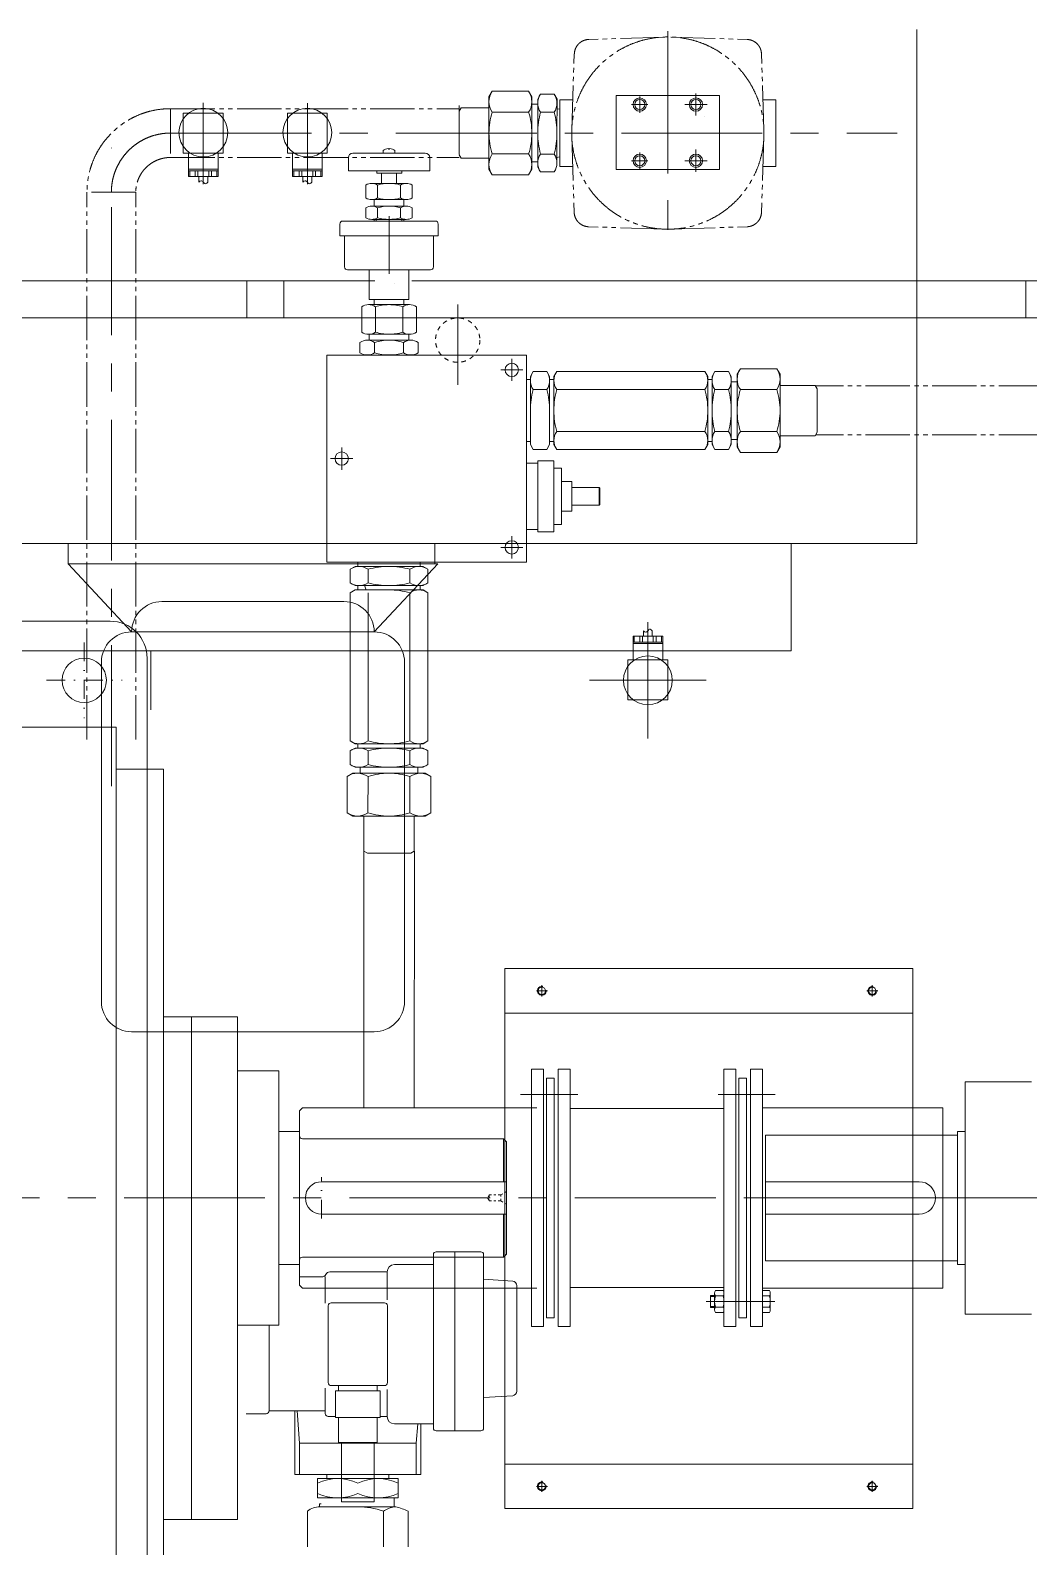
# Model space of a CAD drawing. Header units: millimetres. Extents: x 3 to 671030, y 2 to 511260.
# Drawn here: x 544103 to 561248, y 200018 to 226060 of the extents above; entities that cross this region are included whole.
import ezdxf

# ---------------------------------------------------------------- set-up
doc = ezdxf.new("R2010")
doc.units = ezdxf.units.MM
doc.header["$LTSCALE"] = 25.4
for name, pattern in [('CENTER', [50.8, 31.75, -6.35, 6.35, -6.35]), ('DASHDOT', [25.4, 12.7, -6.35, 0, -6.35]), ('EB_DASH', [6, 3, -3]), ('EB_DASHDOTDOT', [45, 30, -3, 3, -3, 3, -3]), ('虚线', [2, 1, -1])]:
    doc.linetypes.add(name, pattern=pattern)
for name, color, linetype, lineweight in [('CAXA1', 5, 'CENTER', 5), ('CAXA尺寸线层', 3, 'Continuous', 5), ('CAXA细实线层', 7, 'Continuous', 5), ('CAXA虚线层', 96, 'EB_DASH', 5)]:
    doc.layers.add(name, color=color, linetype=linetype, lineweight=lineweight)

msp = doc.modelspace()

# ---------------------------------------------------------------- linework, layer by layer
at = {"color": 7, "lineweight": 5}
for p, q in [((559330.23, 226073.37), (559330.23, 217244.33)), ((535708.23, 217244.33), (559330.23, 217244.33)), ((544751.37, 217254.4), (544751.37, 216898.8)), ((551049.3, 217254.4), (551049.3, 216898.8)), ((557171.23, 217244.33), (557171.23, 215405.37)), ((544751.37, 216898.8), (545843.57, 215728.23)), ((544751.37, 216898.8), (551101.37, 216898.8)), ((551101.37, 216898.8), (550009.17, 215728.23)), ((546364.27, 216248.93), (549488.47, 216248.93)), ((534933.01, 215913.22), (545474.01, 215913.22)), ((545843.57, 215728.23), (550009.17, 215728.23)), ((537867.23, 215405.37), (557171.23, 215405.37)), ((545322.87, 215207.53), (545322.87, 209383.03)), ((546109.01, 215278.22), (546109.01, 196736.22)), ((550529.87, 215207.53), (550529.87, 209383.03)), ((535034.61, 214090.09), (545575.61, 214090.09)), ((545575.61, 214090.09), (545575.61, 197924.35)), ((546388.41, 213373.37), (545575.61, 213373.37)), ((545575.61, 198641.37), (545575.61, 213373.37)), ((546388.41, 198641.37), (546388.41, 213373.37)), ((547658.41, 209118.87), (546388.41, 209118.87)), ((546871.01, 200482.87), (546871.01, 209118.87)), ((547658.41, 200482.87), (547658.41, 209118.87)), ((545843.57, 208862.33), (550009.17, 208862.33)), ((548369.61, 208191.77), (547658.41, 208191.77)), ((548369.61, 203822.97), (548369.61, 208191.77)), ((560155.1, 208002.12), (561298.1, 208002.12)), ((560155.1, 208002.12), (560155.1, 204012.62)), ((548725.21, 207150.37), (548369.61, 207150.37)), ((548725.21, 207150.37), (548369.61, 207150.37)), ((548725.21, 207150.37), (548725.21, 204864.37)), ((548725.21, 207150.37), (548725.21, 204864.37)), ((556726.1, 207086.87), (556726.1, 204927.87)), ((556726.1, 207086.87), (560028.1, 207086.87)), ((560028.1, 207150.37), (560028.1, 204864.37)), ((560028.1, 207150.37), (560155.1, 207150.37)), ((552230.41, 207023.37), (548776.01, 207023.37)), ((552230.41, 207023.37), (548776.01, 207023.37)), ((552230.41, 207023.37), (552281.21, 206972.57)), ((552230.41, 207023.37), (552230.41, 206286.77)), ((552230.41, 207023.37), (552281.21, 206972.57)), ((552230.41, 207023.37), (552230.41, 206286.77)), ((552281.21, 206972.57), (552281.21, 205042.17)), ((552281.21, 206972.57), (552281.21, 205042.17)), ((552281.21, 206286.77), (549106.21, 206286.77)), ((552281.21, 206286.77), (549360.21, 206286.77)), ((559367.7, 206286.77), (556726.1, 206286.77)), ((552281.21, 205727.97), (549106.21, 205727.97)), ((552281.21, 205727.97), (549343.67, 205727.97)), ((552230.41, 205727.97), (552230.41, 204991.37)), ((552230.41, 205727.97), (552230.41, 204991.37)), ((559367.7, 205727.97), (556726.1, 205727.97)), ((552230.41, 204991.37), (548776.01, 204991.37)), ((552230.41, 204991.37), (548776.01, 204991.37)), ((552230.41, 204991.37), (552281.21, 205042.17)), ((552230.41, 204991.37), (552281.21, 205042.17)), ((548725.1, 204864.37), (548369.61, 204864.37)), ((548725.21, 204864.37), (548369.61, 204864.37)), ((556726.1, 204927.87), (560028.1, 204927.87)), ((560028.1, 204864.37), (560155.1, 204864.37)), ((560155.1, 204012.62), (561298.1, 204012.62)), ((548369.61, 203822.97), (547658.41, 203822.97)), ((548369.61, 203822.97), (547810.81, 203822.97)), ((547658.41, 200482.87), (546388.41, 200482.87))]:
    msp.add_line(p, q, dxfattribs=at)
at = {"color": 7, "linetype": 'Continuous', "lineweight": 5}
for p, q in [((551980.11, 224918.9), (552035.8, 225015.16)), ((551980.11, 224918.9), (552035.8, 225015.16)), ((552035.8, 225015.16), (552661.2, 225014.59)), ((552035.8, 225015.16), (552661.2, 225014.59)), ((552716.71, 224918.24), (552661.2, 225014.59)), ((552716.71, 224918.24), (552661.2, 225014.59)), ((551980.11, 224918.9), (551979.55, 224295.32)), ((551980.11, 224918.9), (551979.94, 224728.19)), ((552715.59, 223673.21), (552716.6, 224791.02)), ((552716.71, 224918.24), (552716.6, 224791.02)), ((552716.71, 224918.24), (552716.6, 224791.02)), ((552716.6, 224791.02), (552818.2, 224790.93)), ((552716.6, 224791.02), (552818.2, 224790.93)), ((552818.19, 224786.31), (552817.75, 224296.09)), ((552818.19, 224786.31), (552817.75, 224296.09)), ((552818.28, 224879.83), (552818.2, 224790.93)), ((552818.28, 224879.83), (552818.2, 224790.93)), ((552818.28, 224879.83), (552866.74, 224963.61)), ((552818.28, 224879.83), (552866.74, 224963.61)), ((552866.74, 224963.61), (553100.16, 224963.4)), ((552866.74, 224963.61), (553100.16, 224963.4)), ((553148.47, 224879.54), (553100.16, 224963.4)), ((553148.47, 224879.54), (553100.16, 224963.4)), ((553148.47, 224879.54), (553147.95, 224295.34)), ((553148.47, 224879.54), (553148.33, 224714.44)), ((553197.44, 224864.84), (553197.44, 223721.84)), ((553418.23, 224864.84), (553197.44, 224864.84)), ((553197.44, 224864.84), (553197.44, 223721.84)), ((553418.23, 224864.84), (553197.44, 224864.84)), ((554162.64, 223668.03), (554162.64, 224938.03)), ((554162.64, 224938.03), (555940.64, 224938.03)), ((555940.64, 224938.03), (555940.64, 223668.03)), ((556685.05, 224864.84), (556905.84, 224864.84)), ((556905.84, 223721.84), (556905.84, 224864.84)), ((556905.84, 224828.52), (556905.84, 223761.72)), ((546730.94, 224638.37), (547416.74, 224638.37)), ((546730.94, 223952.57), (546730.94, 224638.37)), ((547416.74, 223952.57), (547416.74, 224638.37)), ((548517.99, 224638.37), (549203.79, 224638.37)), ((548517.99, 223952.57), (548517.99, 224638.37)), ((549203.79, 223952.57), (549203.79, 224638.37)), ((551470.36, 224669.46), (551504.65, 224728.72)), ((551504.58, 224728.61), (551979.94, 224728.19)), ((552034.83, 224654.01), (552660.23, 224654.57)), ((552034.83, 224654.01), (552660.23, 224654.57)), ((552865.82, 224654.76), (553099.23, 224654.97)), ((552865.82, 224654.76), (553099.23, 224654.97)), ((553197.44, 224703.48), (553148.33, 224714.44)), ((553197.44, 224703.48), (553148.33, 224714.44)), ((551979.55, 224296.39), (551978.99, 223673.87)), ((551979.55, 224296.39), (551978.99, 223673.87)), ((552715.59, 223673.21), (552716.15, 224295.72)), ((552817.23, 223711.43), (552817.75, 224295.63)), ((552817.23, 223711.43), (552817.75, 224295.63)), ((553147.95, 224295.34), (553147.49, 223781.62)), ((553147.95, 224295.34), (553147.49, 223781.62)), ((550161.81, 223952.44), (550161.81, 223995.52)), ((550253.25, 224031.18), (550253.25, 224021.27)), ((550253.25, 224021.27), (550273.57, 224021.27)), ((550273.57, 224031.18), (550273.57, 224021.27)), ((550365.01, 223996.02), (550365.01, 223952.44)), ((546730.94, 223952.57), (547416.74, 223952.57)), ((546819.84, 223547.38), (546819.84, 223952.57)), ((547327.84, 223547.38), (547327.84, 223952.57)), ((548517.99, 223952.57), (549203.79, 223952.57)), ((548606.89, 223547.38), (548606.89, 223952.57)), ((549114.89, 223547.38), (549114.89, 223952.57)), ((549564.91, 223647.64), (549564.91, 223876.24)), ((549641.11, 223952.44), (550885.71, 223952.44)), ((550961.91, 223647.64), (550961.91, 223876.24)), ((551469.69, 223924.45), (551503.94, 223865.01)), ((551503.94, 223865.01), (551979.16, 223864.59)), ((552034.83, 223936.93), (552660.23, 223936.36)), ((552034.83, 223936.93), (552660.23, 223936.36)), ((552715.71, 223800.42), (552817.31, 223800.33)), ((552715.71, 223800.42), (552817.31, 223800.33)), ((552817.23, 223711.43), (552865.54, 223627.57)), ((552817.23, 223711.43), (552865.54, 223627.57)), ((552865.82, 223936.18), (553099.23, 223935.97)), ((552865.82, 223936.18), (553099.23, 223935.97)), ((553197.44, 223887.27), (553147.57, 223876.24)), ((553197.44, 223887.27), (553147.57, 223876.24)), ((553418.23, 223721.84), (553197.44, 223721.84)), ((553418.23, 223721.84), (553197.44, 223721.84)), ((556685.05, 223721.84), (556905.84, 223721.84)), ((547327.84, 223674.38), (546819.84, 223674.38)), ((547327.84, 223648.98), (546819.84, 223648.98)), ((547327.84, 223547.38), (546819.84, 223547.38)), ((546840.52, 223547.38), (546840.52, 223648.98)), ((546933.2, 223547.38), (546933.2, 223648.98)), ((546981.16, 223547.38), (546981.16, 223648.98)), ((546997.64, 223451.69), (546997.64, 223547.38)), ((547150.04, 223451.69), (547150.04, 223547.38)), ((547166.51, 223547.38), (547166.51, 223648.98)), ((547214.47, 223547.38), (547214.47, 223648.98)), ((547307.15, 223547.38), (547307.15, 223648.98)), ((549114.89, 223674.38), (548606.89, 223674.38)), ((549114.89, 223648.98), (548606.89, 223648.98)), ((549114.89, 223547.38), (548606.89, 223547.38)), ((548627.58, 223547.38), (548627.58, 223648.98)), ((548720.25, 223547.38), (548720.25, 223648.98)), ((548768.22, 223547.38), (548768.22, 223648.98)), ((548784.69, 223451.69), (548784.69, 223547.38)), ((548937.09, 223451.69), (548937.09, 223547.38)), ((548953.57, 223547.38), (548953.57, 223648.98)), ((549001.53, 223547.38), (549001.53, 223648.98)), ((549094.2, 223547.38), (549094.2, 223648.98)), ((549564.91, 223647.64), (550263.41, 223647.64)), ((550054.28, 223647.64), (550054.28, 223609.54)), ((550390.41, 223609.54), (550054.28, 223609.54)), ((550136.41, 223609.54), (550486.08, 223609.54)), ((550136.41, 223431.74), (550136.41, 223609.54)), ((550263.41, 223647.64), (550961.91, 223647.64)), ((550390.41, 223431.74), (550390.41, 223609.54)), ((550486.08, 223609.54), (550486.08, 223647.64)), ((551978.99, 223673.87), (552034.51, 223577.52)), ((551978.99, 223673.87), (552034.51, 223577.52)), ((552034.51, 223577.52), (552659.9, 223576.95)), ((552034.51, 223577.52), (552659.9, 223576.95)), ((552715.59, 223673.21), (552659.9, 223576.95)), ((552715.59, 223673.21), (552659.9, 223576.95)), ((552865.54, 223627.57), (553098.96, 223627.36)), ((552865.54, 223627.57), (553098.96, 223627.36)), ((554162.64, 223668.03), (555940.64, 223668.03)), ((549867.46, 223181.53), (549867.46, 223402.54)), ((550560.37, 223431.74), (549966.45, 223431.74)), ((550065.43, 223402.54), (550065.43, 223181.53)), ((550461.38, 223402.54), (550461.38, 223181.53)), ((550659.35, 223181.53), (550659.35, 223402.54)), ((549867.46, 222841.63), (549867.46, 223011.84)), ((550560.37, 223152.34), (549966.45, 223152.34)), ((550560.37, 223041.04), (549966.45, 223041.04)), ((550009.41, 223041.04), (550009.41, 223152.34)), ((550065.43, 223011.84), (550065.43, 222841.63)), ((550461.38, 223011.84), (550461.38, 222841.63)), ((550517.41, 223041.04), (550517.41, 223152.34)), ((550659.35, 222841.63), (550659.35, 223011.84)), ((549418.86, 222530.04), (549418.86, 222733.24)), ((551057.16, 222784.04), (549462.74, 222784.04)), ((550560.37, 222812.44), (549966.45, 222812.44)), ((550009.41, 222784.04), (550009.41, 222812.44)), ((550517.41, 222784.04), (550517.41, 222812.44)), ((551107.96, 222733.24), (551107.96, 222530.04)), ((549418.86, 222530.04), (551107.96, 222530.04)), ((549501.41, 221996.64), (549501.41, 222530.04)), ((551025.41, 221996.64), (551025.41, 222530.04)), ((549552.21, 221945.84), (550974.61, 221945.84)), ((549920.51, 221945.98), (549920.51, 221435.96)), ((550606.31, 221945.98), (550606.31, 221435.96)), ((550022.48, 221755.47), (534298.01, 221755.47)), ((547823.59, 221120.47), (547823.59, 221755.47)), ((548458.59, 221120.47), (548458.59, 221755.47)), ((597798.01, 221755.47), (550657.48, 221755.47)), ((561198.61, 221120.47), (561198.61, 221755.47)), ((550606.31, 221435.96), (549920.51, 221435.96)), ((550009.41, 221348.94), (550009.41, 221435.96)), ((550517.41, 221348.94), (550517.41, 221435.96)), ((597798.01, 221120.47), (534298.01, 221120.47)), ((549794.14, 220877.96), (549794.14, 221311.91)), ((550615.36, 221348.94), (549911.45, 221348.94)), ((550028.77, 221311.91), (550028.77, 220877.96)), ((550498.04, 221311.91), (550498.04, 220877.96)), ((550732.68, 220877.96), (550732.68, 221311.91)), ((549911.45, 220840.94), (550263.41, 220840.94)), ((549920.51, 220739.34), (549920.51, 220840.94)), ((550615.36, 220840.94), (550263.41, 220840.94)), ((550606.31, 220739.34), (550606.31, 220840.94)), ((549764.81, 220523.27), (549764.81, 220701.41)), ((550637.36, 220739.34), (549889.46, 220739.34)), ((550014.11, 220701.41), (550014.11, 220523.27)), ((550512.71, 220701.41), (550512.71, 220523.27)), ((550762.01, 220523.27), (550762.01, 220701.41)), ((549196.6, 220482.7), (552625.64, 220482.7)), ((549196.6, 220482.7), (549196.6, 216926.7)), ((552625.64, 219136.46), (552625.64, 220482.7)), ((552625.64, 220063.56), (552692.16, 220063.56)), ((552691.44, 220114.45), (552739.84, 220198.27)), ((552691.44, 220114.45), (552691.44, 219949.35)), ((552691.44, 219530.16), (552691.44, 220114.45)), ((552691.44, 219111.06), (552691.44, 220114.45)), ((552739.84, 220198.27), (552973.25, 220198.27)), ((553021.64, 220114.45), (552973.25, 220198.27)), ((553020.93, 220063.56), (553095.3, 220063.56)), ((553021.64, 220025.55), (553021.64, 220114.45)), ((553021.64, 220114.45), (553021.64, 219530.25)), ((553021.64, 219530.16), (553021.64, 220114.45)), ((553021.64, 219111.06), (553021.64, 220114.45)), ((553094.59, 220114.45), (553142.99, 220198.27)), ((553094.59, 220114.45), (553094.59, 219949.35)), ((553094.59, 219530.16), (553094.59, 220114.45)), ((553094.59, 219138.56), (553094.59, 220114.45)), ((553142.99, 220198.27), (555688.51, 220198.27)), ((555736.9, 220114.45), (555688.51, 220198.27)), ((555736.9, 220114.45), (555736.9, 219530.25)), ((555736.9, 220025.55), (555736.9, 220114.45)), ((555736.9, 219111.06), (555736.9, 220114.45)), ((555736.9, 220063.56), (555811.28, 220063.56)), ((555736.9, 219530.16), (555736.9, 220063.56)), ((555810.56, 220114.45), (555858.96, 220198.27)), ((555810.56, 220114.45), (555810.56, 219949.35)), ((555810.56, 219111.06), (555810.56, 220114.45)), ((556092.37, 220198.27), (555858.96, 220198.27)), ((556140.76, 220114.45), (556092.37, 220198.27)), ((556140.76, 220025.55), (556140.76, 220114.45)), ((556140.76, 220114.45), (556140.76, 219530.25)), ((556140.76, 219034.95), (556140.76, 220114.45)), ((556242.36, 220152.77), (556297.97, 220249.07)), ((556242.36, 220025.55), (556242.36, 220152.77)), ((556242.36, 220152.77), (556242.36, 219034.95)), ((556923.36, 220249.07), (556297.97, 220249.07)), ((556978.96, 220152.77), (556923.36, 220249.07)), ((556978.96, 220152.77), (556978.96, 219962.05)), ((556978.96, 219530.25), (556978.96, 220152.77)), ((552973.25, 219889.66), (552739.84, 219889.66)), ((555688.51, 219889.66), (553142.99, 219889.66)), ((556092.37, 219889.66), (555858.96, 219889.66)), ((556242.36, 220025.55), (556140.76, 220025.55)), ((556923.36, 219889.66), (556297.97, 219889.66)), ((557579.73, 219962.05), (556978.96, 219962.05)), ((557613.96, 219902.76), (557579.73, 219962.05)), ((557613.96, 219157.74), (557613.96, 219902.76)), ((556978.96, 218907.73), (556978.96, 219530.25)), ((552625.64, 216926.7), (552625.64, 219136.46)), ((552691.44, 218945.96), (552691.44, 219111.06)), ((552691.44, 219111.06), (552691.44, 218946.05)), ((553021.64, 218946.05), (553021.64, 219111.06)), ((553021.64, 218946.05), (553021.64, 219111.06)), ((553094.59, 218945.87), (553094.59, 219138.56)), ((555688.55, 219171.44), (553143.03, 219171.15)), ((555736.9, 218946.05), (555736.9, 219111.06)), ((555810.56, 218946.05), (555810.56, 219111.15)), ((556092.41, 219171.48), (555859, 219171.46)), ((556140.76, 218946.05), (556140.76, 219034.95)), ((556242.36, 219034.95), (556140.76, 219034.95)), ((556242.36, 218907.73), (556242.36, 219034.95)), ((556923.36, 219170.66), (556297.97, 219170.66)), ((557579.73, 219098.45), (556978.96, 219098.45)), ((557613.96, 219157.74), (557579.73, 219098.45)), ((552625.64, 218996.76), (552691.44, 218996.76)), ((552691.44, 218945.96), (552738.73, 218862.05)), ((552738.73, 218862.05), (552973.25, 218862.05)), ((552739.84, 218862.05), (552973.25, 218862.05)), ((553021.64, 218946.05), (552973.25, 218862.05)), ((553021.64, 218996.76), (553095.3, 218996.76)), ((553094.59, 218945.87), (553142.99, 218862.05)), ((553142.99, 218862.05), (555688.51, 218862.05)), ((553142.99, 218862.05), (554597.8, 218862.05)), ((555736.9, 218946.05), (555688.51, 218862.23)), ((555736.9, 218996.76), (555810.56, 218996.76)), ((555810.56, 218946.05), (555858.96, 218862.23)), ((556092.37, 218862.23), (555858.96, 218862.23)), ((556140.76, 218946.05), (556092.37, 218862.23)), ((556242.36, 218907.73), (556297.97, 218811.43)), ((556923.36, 218811.43), (556297.97, 218811.43)), ((556978.96, 218907.73), (556923.36, 218811.43)), ((553095.54, 218666.54), (552816.14, 218666.54)), ((552816.14, 217447.34), (552816.14, 218666.54)), ((553095.54, 217447.34), (553095.54, 218666.54)), ((553222.54, 218539.54), (553095.54, 218539.54)), ((553222.54, 217574.34), (553222.54, 218539.54)), ((553400.34, 218310.94), (553222.54, 218310.94)), ((553400.34, 217802.94), (553400.34, 218310.94)), ((553870.24, 218209.34), (553400.34, 218209.34)), ((553870.24, 217904.54), (553870.24, 218209.34)), ((553870.24, 218209.34), (553882.94, 218196.64)), ((553882.94, 217917.24), (553882.94, 218196.64)), ((553400.34, 217802.94), (553222.54, 217802.94)), ((553870.24, 217904.54), (553400.34, 217904.54)), ((553870.24, 217904.54), (553882.94, 217917.24)), ((553222.54, 217574.34), (553095.54, 217574.34)), ((553095.54, 217447.34), (552816.14, 217447.34)), ((549196.6, 216926.7), (550263.4, 216926.7)), ((549679.2, 216853.04), (549595.29, 216805.75)), ((549595.29, 216805.75), (549595.29, 216571.24)), ((549595.29, 216804.65), (549595.29, 216571.24)), ((549679.2, 216853.04), (549844.3, 216853.04)), ((549844.3, 216853.04), (549679.29, 216853.04)), ((549730, 216926.7), (549730, 216853.04)), ((549844.3, 216853.04), (550847.69, 216853.04)), ((549903.06, 216571.3), (549903.11, 216804.72)), ((550263.4, 216926.7), (552625.64, 216926.7)), ((550263.4, 216853.04), (550847.69, 216853.04)), ((550622.9, 216571.24), (550622.9, 216804.65)), ((550847.69, 216853.04), (550682.59, 216853.04)), ((550796.8, 216926.7), (550796.8, 216852.33)), ((550847.69, 216853.04), (550931.51, 216804.65)), ((550931.51, 216804.65), (550931.51, 216571.24)), ((549679.29, 216522.84), (549595.29, 216571.24)), ((549679.11, 216449.89), (549595.29, 216401.5)), ((549679.11, 216449.89), (549871.79, 216449.89)), ((549679.29, 216522.84), (549844.3, 216522.84)), ((549679.29, 216522.84), (549844.3, 216522.84)), ((549730, 216522.84), (549730, 216449.18)), ((549844.3, 216522.84), (549871.79, 216449.89)), ((550847.69, 216522.84), (549844.3, 216522.84)), ((549871.79, 216449.89), (550847.69, 216449.89)), ((550263.4, 216522.84), (550847.69, 216522.84)), ((550263.4, 216522.84), (550847.69, 216522.84)), ((550263.4, 216449.89), (550847.69, 216449.89)), ((550847.69, 216449.89), (550682.59, 216449.89)), ((550758.79, 216522.84), (550847.69, 216522.84)), ((550796.8, 216523.55), (550796.8, 216449.18)), ((550847.69, 216522.84), (550931.51, 216571.24)), ((550847.69, 216449.89), (550931.51, 216401.5)), ((549595.29, 216401.5), (549595.29, 213855.98)), ((549595.29, 216401.5), (549595.29, 214946.68)), ((549902.55, 213856.04), (549903.03, 216401.57)), ((550622.9, 213855.98), (550622.9, 216401.5)), ((550931.51, 216401.5), (550931.51, 213855.98)), ((554962.99, 215653.98), (554454.99, 215653.98)), ((554454.99, 215653.98), (554454.99, 215248.79)), ((554475.67, 215653.98), (554475.67, 215552.38)), ((554568.35, 215653.98), (554568.35, 215552.38)), ((554616.31, 215653.98), (554616.31, 215552.38)), ((554632.79, 215749.66), (554632.79, 215653.98)), ((554785.19, 215749.66), (554785.19, 215653.98)), ((554801.66, 215653.98), (554801.66, 215552.38)), ((554849.62, 215653.98), (554849.62, 215552.38)), ((554942.3, 215653.98), (554942.3, 215552.38)), ((554962.99, 215653.98), (554962.99, 215248.79)), ((554962.99, 215552.38), (554454.99, 215552.38)), ((554962.99, 215526.98), (554454.99, 215526.98)), ((554366.09, 215248.79), (555051.89, 215248.79)), ((554366.09, 215248.79), (554366.09, 214562.99)), ((555051.89, 215248.79), (555051.89, 214562.99)), ((554366.09, 214562.99), (555051.89, 214562.99)), ((549679.29, 213807.58), (549595.47, 213855.98)), ((549679.29, 213807.58), (550263.49, 213807.58)), ((549730, 213807.58), (549730, 213733.92)), ((550263.4, 213807.58), (550847.69, 213807.58)), ((550263.4, 213807.58), (550796.8, 213807.58)), ((550847.69, 213807.58), (550263.49, 213807.58)), ((550758.79, 213807.58), (550847.69, 213807.58)), ((550796.8, 213807.58), (550796.8, 213733.21)), ((550847.69, 213807.58), (550931.51, 213855.98)), ((549679.29, 213733.92), (549595.47, 213685.53)), ((549595.47, 213452.12), (549595.47, 213685.53)), ((549679.29, 213733.92), (550263.49, 213733.92)), ((549902.48, 213452.18), (549902.52, 213685.6)), ((550263.49, 213733.92), (550847.69, 213733.92)), ((550622.9, 213452.12), (550622.9, 213685.53)), ((550847.69, 213733.92), (550682.59, 213733.92)), ((550847.69, 213733.92), (550931.51, 213685.53)), ((550931.51, 213452.12), (550931.51, 213685.53)), ((549640.97, 213302.12), (549544.67, 213246.52)), ((549679.29, 213403.72), (549595.47, 213452.12)), ((549640.97, 213302.12), (549768.19, 213302.12)), ((549679.29, 213403.72), (550263.4, 213403.72)), ((549768.19, 213302.12), (549768.19, 213403.72)), ((550886.01, 213302.12), (549768.19, 213302.12)), ((550263.4, 213403.72), (550847.69, 213403.72)), ((550847.69, 213403.72), (550263.49, 213403.72)), ((550758.79, 213302.12), (550758.79, 213403.72)), ((550758.79, 213403.72), (550847.69, 213403.72)), ((550758.79, 213302.12), (550886.01, 213302.12)), ((550847.69, 213403.72), (550931.51, 213452.12)), ((550886.01, 213302.12), (550982.31, 213246.52)), ((549544.67, 212621.12), (549544.67, 213246.52)), ((549902.32, 212621.19), (549902.44, 213246.59)), ((550622.9, 212621.12), (550622.9, 213246.52)), ((550982.31, 212621.12), (550982.31, 213246.52)), ((549640.97, 212565.52), (549544.67, 212621.12)), ((549640.97, 212565.52), (549831.69, 212565.52)), ((549831.69, 212565.52), (550886.01, 212565.52)), ((549831.69, 211964.75), (549831.69, 212565.52)), ((550886.01, 212565.52), (550695.29, 212565.52)), ((550695.29, 211964.75), (550695.29, 212565.52)), ((550886.01, 212565.52), (550982.31, 212621.12)), ((549831.69, 211964.75), (549831.63, 207556.82)), ((549890.98, 211930.52), (549831.69, 211964.75)), ((549890.98, 211930.52), (550636, 211930.52)), ((550636, 211930.52), (550695.29, 211964.75)), ((550699.6, 211964.75), (550696.65, 207556.82)), ((556014.9, 208217.31), (556218.1, 208217.31)), ((556218.1, 208217.22), (556014.9, 208217.22)), ((556472.21, 208217.31), (556675.41, 208217.31)), ((556675.41, 208217.22), (556472.21, 208217.22)), ((556269.01, 208064.82), (556403.63, 208064.82)), ((548776.01, 207556.82), (548725.21, 207506.02)), ((548725.21, 207150.42), (548725.21, 207506.02)), ((551024.82, 205031.96), (551024.82, 202057.62)), ((551837.62, 205082.76), (551075.62, 205082.76)), ((551391.59, 205082.76), (551391.59, 202006.82)), ((551888.42, 205031.96), (551888.42, 202057.62)), ((548725.21, 204864.42), (548725.21, 204508.82)), ((550231, 204737.37), (549245.5, 204737.37)), ((550231, 204256), (550231, 204737.37)), ((551024.82, 204864.37), (550358, 204864.37)), ((548776.01, 204458.02), (548725.21, 204508.82)), ((548736.2, 204651.01), (549108.15, 204651.01)), ((552801.65, 204458.02), (548776.01, 204458.02)), ((549169.3, 204661.17), (549169.3, 204200.82)), ((552387.18, 204577.07), (551888.42, 204610.78)), ((552458.24, 204501.04), (552458.24, 202687.69)), ((550184.94, 204206.89), (549270.54, 204206.89)), ((555786.41, 204331.02), (555786.41, 204127.82)), ((555852.34, 204331.02), (555786.41, 204331.02)), ((555852.34, 204086.44), (555852.34, 204372.4)), ((555999.61, 204420.06), (555867.63, 204420.06)), ((555867.63, 204324.74), (555999.61, 204324.74)), ((556014.9, 204086.44), (556014.9, 204372.4)), ((556675.41, 204420.06), (556675.41, 204038.78)), ((556794.74, 204420.06), (556675.41, 204420.06)), ((556675.41, 204331.02), (556675.41, 204127.82)), ((556794.74, 204324.74), (556675.41, 204324.74)), ((556810.03, 204372.4), (556810.03, 204086.44)), ((549219.74, 204156.09), (549219.74, 202835.29)), ((550235.74, 204156.09), (550235.74, 202835.29)), ((552966.87, 203950.02), (553101.49, 203950.02)), ((555852.34, 204127.82), (555786.41, 204127.82)), ((555867.63, 204134.1), (555999.61, 204134.1)), ((555999.61, 204038.78), (555867.63, 204038.78)), ((556794.74, 204134.1), (556675.41, 204134.1)), ((556794.74, 204038.78), (556675.41, 204038.78)), ((548203.74, 202352.31), (548203.74, 203822.97)), ((552916.21, 203797.62), (552713.01, 203797.62)), ((553373.27, 203797.62), (553170.07, 203797.62)), ((556014.9, 203797.71), (556218.1, 203797.71)), ((556472.21, 203797.71), (556675.41, 203797.71)), ((549169.3, 202741.28), (549169.3, 202304.81)), ((550184.94, 202784.49), (549270.54, 202784.49)), ((550108.7, 202695.59), (549346.7, 202695.59)), ((549346.7, 202238.39), (549346.7, 202695.59)), ((549397.5, 202695.59), (549397.5, 202784.49)), ((550057.98, 202695.59), (550057.98, 202784.49)), ((550108.7, 202238.39), (550108.7, 202695.59)), ((550231, 202254.01), (550231, 202718.26)), ((552387.18, 202611.67), (551888.42, 202577.96)), ((548203.74, 202352.31), (549169.3, 202352.31)), ((548648.24, 202352.31), (548648.24, 201260.49)), ((548723.17, 201793.89), (548683.48, 202349.47)), ((548152.94, 202301.51), (547809.51, 202301.51)), ((549346.7, 202254.01), (549220.1, 202254.01)), ((550108.7, 202238.39), (549346.7, 202238.39)), ((549397.5, 201806.59), (549397.5, 202238.39)), ((550057.9, 201806.59), (550057.9, 202238.39)), ((550231, 202254.01), (550108.7, 202254.01)), ((551024.82, 202127.01), (550358, 202127.01)), ((550732.32, 201793.89), (550756.11, 202127.01)), ((550807.24, 202127.01), (550807.24, 201260.49)), ((551075.62, 202006.82), (551837.62, 202006.82)), ((548723.17, 201793.89), (548723.17, 201260.49)), ((548723.17, 201793.89), (550732.32, 201793.89)), ((550057.9, 201806.59), (549397.5, 201806.59)), ((549448.3, 200790.59), (549448.3, 201806.59)), ((550007.1, 200790.59), (550007.1, 201806.59)), ((550732.32, 201793.89), (550732.32, 201260.49)), ((550807.24, 201260.49), (548648.24, 201260.49)), ((548723.17, 201260.49), (549194.43, 201260.49)), ((549034.92, 201186.83), (549194.43, 201186.83)), ((549034.92, 201186.83), (549727.83, 201186.83)), ((549034.92, 201186.83), (549034.92, 200856.63)), ((549194.25, 201260.49), (549194.25, 201186.83)), ((549727.74, 201260.49), (550732.32, 201260.49)), ((549727.83, 201186.83), (550420.74, 201186.83)), ((550261.23, 201260.49), (550261.23, 201186.83)), ((550420.74, 201186.83), (550420.74, 200856.63)), ((549034.92, 200856.63), (549727.74, 200856.63)), ((550007.1, 200790.59), (549448.3, 200790.59)), ((549727.83, 200856.63), (550420.74, 200856.63)), ((550354.21, 200704.23), (550354.21, 200856.63)), ((548864.23, 200018.43), (548864.23, 200628.03)), ((549067.43, 200704.1), (549067.43, 200755.03)), ((549067.43, 200755.03), (549095.37, 200755.03)), ((549076.96, 200704.23), (549095.37, 200704.23)), ((549095.37, 200704.23), (550378.71, 200704.23)), ((550165.98, 200628.03), (550165.98, 200018.43)), ((550591.25, 200018.43), (550591.25, 200628.03))]:
    msp.add_line(p, q, dxfattribs=at)
at = {"color": 7, "linetype": 'DASHDOT', "lineweight": 5}
for p, q in [((545029, 215547.8), (545029, 214246.93)), ((544378.57, 214897.37), (545679.44, 214897.37)), ((549106.21, 205651.77), (549106.21, 206362.97))]:
    msp.add_line(p, q, dxfattribs=at)
at = {"color": 7, "linetype": '虚线', "lineweight": 5, "ltscale": 1.5}
for p, q in [((551985.5, 206058.17), (551956.17, 206007.37)), ((551956.17, 206007.37), (551985.5, 205956.57)), ((551985.5, 206058.17), (551985.5, 205956.57)), ((551985.5, 206058.17), (552182.23, 206058.17)), ((552182.23, 206058.17), (552281.21, 206115.32)), ((552182.23, 205956.57), (552182.23, 206058.17)), ((551985.5, 205956.57), (552182.23, 205956.57)), ((552182.23, 205956.57), (552281.21, 205899.42))]:
    msp.add_line(p, q, dxfattribs=at)
at = {"color": 7, "linetype": 'Continuous', "lineweight": 5}
for centre, radius in [((554569.04, 224785.63), 114.3), ((554569.04, 224785.63), 86.36), ((555534.24, 224785.63), 114.3), ((555534.24, 224785.63), 86.36), ((547073.84, 224303.89), 418.87), ((548860.89, 224303.89), 418.87), ((554569.04, 223820.43), 114.3), ((554569.04, 223820.43), 86.36), ((555534.24, 223820.43), 114.3), ((555534.24, 223820.43), 86.36), ((552371.64, 220228.7), 114.3), ((549450.6, 218704.7), 114.3), ((552371.64, 217180.7), 114.3), ((554708.99, 214897.47), 418.87), ((552888.85, 209564.25), 62.45), ((558562.92, 209564.31), 62.45), ((552888.85, 201054.5), 62.45), ((558562.92, 201054.5), 62.45)]:
    msp.add_circle(centre, radius, dxfattribs=at)
at = {"color": 7, "lineweight": 5}
msp.add_circle((545029, 214897.37), 381, dxfattribs=at)
at = {"color": 7, "linetype": 'Continuous', "lineweight": 5}
for centre, radius, start, end in [((552297.28, 224833.95), 318.21, 145.667187, 214.435682), ((552397.46, 224834.04), 318.21, 325.667187, 34.435682), ((552397.46, 224834.04), 318.21, 325.667187, 34.435682), ((553087.49, 224809.26), 270.2, 145.226252, 214.876618), ((552877.29, 224809.07), 270.2, 325.226252, 34.876618), ((552877.29, 224809.07), 270.2, 325.226252, 34.876618), ((553168.98, 224295.62), 1189.43, 162.463481, 180.051435), ((551526.72, 224294.15), 1189.43, 0.051435, 17.639389), ((551526.72, 224294.15), 1189.43, 0.051435, 17.639389), ((554176.58, 224296.53), 1358.83, 164.714261, 180.051435), ((551789.12, 224294.38), 1358.83, 0.051435, 15.388608), ((551789.12, 224294.38), 1358.83, 0.051435, 15.388608), ((553168.98, 224295.32), 1189.43, 179.948565, 197.536519), ((553168.98, 224295.32), 1189.43, 179.948565, 197.536519), ((551526.72, 224296.79), 1189.43, 342.360611, 359.948565), ((551526.72, 224296.79), 1189.43, 342.360611, 359.948565), ((554176.58, 224294.41), 1358.83, 179.948565, 195.285739), ((554176.58, 224294.41), 1358.83, 179.948565, 195.285739), ((551789.12, 224296.56), 1358.83, 344.611392, 359.948565), ((551789.12, 224296.56), 1358.83, 344.611392, 359.948565), ((550263.41, 223868.93), 162.31, 93.583322, 128.752304), ((550263.41, 223868.93), 162.56, 51.247696, 86.416678), ((549641.11, 223876.24), 76.2, 90, 180), ((550885.71, 223876.24), 76.2, 0, 90), ((552297.28, 223756.98), 318.21, 145.564318, 214.332813), ((552297.28, 223756.98), 318.21, 145.564318, 214.332813), ((552397.46, 223756.9), 318.21, 325.564318, 34.332813), ((552397.46, 223756.9), 318.21, 325.564318, 34.332813), ((553087.49, 223781.68), 270.2, 145.123382, 214.773748), ((553087.49, 223781.68), 270.2, 145.123382, 214.773748), ((552877.29, 223781.86), 270.2, 325.123382, 34.773748), ((552877.29, 223781.86), 270.2, 325.123382, 34.773748), ((549966.45, 223249.34), 182.4, 57.132768, 122.867232), ((549966.45, 223334.74), 182.4, 237.132768, 302.867232), ((550263.41, 222745.94), 685.8, 73.221345, 106.778655), ((550263.41, 223838.14), 685.8, 253.221345, 286.778655), ((550560.37, 223249.34), 182.4, 57.132768, 122.867232), ((550560.37, 223334.74), 182.4, 237.132768, 302.867232), ((549966.45, 222858.64), 182.4, 57.132768, 122.867232), ((550263.41, 222355.24), 685.8, 73.221345, 106.778655), ((550560.37, 222858.64), 182.4, 57.132768, 122.867232), ((549469.66, 222733.24), 50.8, 90, 180), ((549966.45, 222994.83), 182.4, 237.132768, 302.867232), ((550263.41, 223498.24), 685.8, 253.221345, 286.778655), ((550560.37, 222994.83), 182.4, 237.132768, 302.867232), ((551057.16, 222733.24), 50.8, 0, 90), ((549552.21, 221996.64), 50.8, 180, 270), ((550974.61, 221996.64), 50.8, 270, 360), ((549911.45, 221144.55), 204.38, 54.969964, 125.030036), ((550263.41, 220586.94), 762, 90, 107.933933), ((550263.41, 220586.94), 762, 72.066067, 90), ((550615.36, 221144.55), 204.38, 54.969964, 125.030036), ((549911.45, 221045.32), 204.38, 234.969964, 305.030036), ((550263.41, 221602.94), 762, 252.066067, 270), ((550263.41, 221602.94), 762, 270, 287.933933), ((550615.36, 221045.32), 204.38, 234.969964, 305.030036), ((549889.46, 220515.56), 223.77, 56.149101, 123.850899), ((550263.41, 219901.14), 838.2, 72.69712, 107.30288), ((550637.36, 220515.56), 223.77, 56.149101, 123.850899), ((549889.46, 220709.11), 223.77, 236.149101, 303.850899), ((550263.41, 221323.54), 838.2, 252.69712, 287.30288), ((550637.36, 220709.11), 223.77, 236.149101, 303.850899), ((552961.65, 220043.97), 270.2, 145.174817, 214.825183), ((552751.44, 220043.97), 270.2, 325.174817, 34.825183), ((553364.79, 220043.97), 270.2, 145.174817, 214.825183), ((555466.7, 220043.97), 270.2, 325.174817, 34.825183), ((556080.77, 220043.97), 270.2, 145.174817, 214.825183), ((555870.56, 220043.97), 270.2, 325.174817, 34.825183), ((556560.57, 220069.37), 318.21, 145.615753, 214.384247), ((556660.76, 220069.37), 318.21, 325.615753, 34.384247), ((554050.28, 219530.25), 1358.83, 164.662826, 180), ((551662.81, 219530.25), 1358.83, 0, 15.337174), ((554453.43, 219530.25), 1358.83, 164.662826, 180), ((554378.07, 219530.25), 1358.83, 0, 15.337174), ((557169.4, 219530.25), 1358.83, 164.662826, 180), ((554781.93, 219530.25), 1358.83, 0, 15.337174), ((557431.8, 219530.25), 1189.43, 162.412046, 180), ((555789.53, 219530.25), 1189.43, 0, 17.587954), ((554453.43, 219530.71), 1358.83, 180.006486, 195.343659), ((554378.07, 219530.7), 1358.83, 344.669312, 0.006486), ((557169.4, 219531.02), 1358.83, 180.006486, 195.343659), ((554781.93, 219530.75), 1358.83, 344.669312, 0.006486), ((557431.8, 219530.07), 1189.43, 180, 197.587954), ((555789.53, 219530.07), 1189.43, 342.412046, 0), ((553364.85, 219016.87), 270.2, 145.181302, 214.831669), ((555466.76, 219017.11), 270.2, 325.181302, 34.831669), ((556080.82, 219017.18), 270.2, 145.181302, 214.831669), ((555870.62, 219017.15), 270.2, 325.181302, 34.831669), ((556560.57, 218990.95), 318.21, 145.615753, 214.384247), ((556660.76, 218990.95), 318.21, 325.615753, 34.384247), ((549748.76, 216582.94), 270.2, 55.164063, 124.814429), ((550262.27, 215494.21), 1358.83, 89.989246, 105.32642), ((550263.49, 215494.21), 1358.83, 74.662826, 90), ((550777.2, 216582.84), 270.2, 55.174817, 124.825183), ((549748.8, 216793.14), 270.2, 235.164063, 304.814429), ((550262.72, 217881.68), 1358.83, 254.652072, 269.989246), ((550263.49, 217881.68), 1358.83, 270, 285.337174), ((550263.49, 215091.06), 1358.83, 74.662826, 90), ((550777.2, 216793.04), 270.2, 235.174817, 304.825183), ((550777.2, 216179.69), 270.2, 55.174817, 124.825183), ((549748.29, 214077.88), 270.2, 235.164063, 304.814429), ((550262.21, 215166.42), 1358.83, 254.652072, 269.989246), ((550263.49, 215166.42), 1358.83, 270, 285.337174), ((550777.2, 214077.78), 270.2, 235.174817, 304.825183), ((549748.18, 213463.82), 270.2, 55.164063, 124.814429), ((550261.69, 212375.09), 1358.83, 89.989246, 105.32642), ((550263.49, 212375.09), 1358.83, 74.662826, 90), ((550777.2, 213463.72), 270.2, 55.174817, 124.825183), ((549722.69, 212984.01), 318.21, 55.604999, 124.373494), ((549748.22, 213674.02), 270.2, 235.164063, 304.814429), ((550261.64, 212112.69), 1189.43, 89.989246, 107.5772), ((550262.13, 214762.56), 1358.83, 254.652072, 269.989246), ((550263.49, 214762.56), 1358.83, 270, 285.337174), ((550263.49, 212112.69), 1189.43, 72.412046, 90), ((550777.2, 213673.92), 270.2, 235.174817, 304.825183), ((550802.6, 212983.91), 318.21, 55.615753, 124.384247), ((549722.67, 212883.83), 318.21, 235.604999, 304.373494), ((550261.95, 213754.95), 1189.43, 252.401292, 269.989246), ((550263.49, 213754.95), 1189.43, 270, 287.587954), ((550802.6, 212883.73), 318.21, 235.615753, 304.384247), ((551075.62, 205031.96), 50.8, 90, 180), ((551837.62, 205031.96), 50.8, 0, 90), ((549108.15, 204727.21), 76.2, 269.999835, 334.321114), ((549245.5, 204661.17), 76.2, 90, 154.320669), ((550358, 204737.37), 127, 90, 180), ((552382.04, 204501.04), 76.2, 0, 86.133913), ((549270.54, 204156.09), 50.8, 90, 180), ((550184.94, 204156.09), 50.8, 0, 90), ((555934.27, 204372.4), 81.93, 144.42999, 215.57001), ((556157.14, 204229.42), 304.8, 161.776086, 198.223914), ((555932.97, 204372.4), 81.93, 324.42999, 35.57001), ((555710.1, 204229.42), 304.8, 341.776086, 18.223914), ((556728.1, 204372.4), 81.93, 324.42999, 35.57001), ((556505.23, 204229.42), 304.8, 341.776086, 18.223914), ((555934.27, 204086.44), 81.93, 144.42999, 215.57001), ((555932.97, 204086.44), 81.93, 324.42999, 35.57001), ((556728.1, 204086.44), 81.93, 324.42999, 35.57001), ((549270.54, 202835.29), 50.8, 180, 270), ((550184.94, 202835.29), 50.8, 270, 360), ((552382.04, 202687.69), 76.2, 273.866087, 360), ((548152.94, 202352.31), 50.8, 270, 0), ((549220.1, 202304.81), 50.8, 180, 270), ((550358, 202254.01), 127, 180, 270), ((551075.62, 202057.62), 50.8, 180, 270), ((551837.62, 202057.62), 50.8, 270, 360), ((549381.2, 200361.13), 825.7, 65.191398, 114.808602), ((550074.28, 200361.13), 825.7, 65.191398, 114.808602), ((549381.2, 201682.33), 825.7, 245.191398, 294.808602), ((550074.28, 201682.33), 825.7, 245.191398, 294.808602), ((549076.96, 200369.2), 335.03, 89.999998, 129.415947), ((549727.83, 199406.45), 1297.78, 70.268386, 90), ((550468.46, 200151.43), 564.49, 101.677633, 122.401693), ((550031.84, 199402.18), 1347.46, 65.470754, 75.083088)]:
    msp.add_arc(centre, radius, start, end, dxfattribs=at)
at = {"color": 7, "lineweight": 5}
for centre, radius, start, end in [((546364.27, 215728.23), 520.7, 90, 180), ((549488.47, 215728.23), 520.7, 0, 90), ((545474.01, 215278.22), 635, 0, 90), ((545843.57, 215207.53), 520.7, 90, 180), ((550009.17, 215207.53), 520.7, 0, 90), ((545843.57, 209383.03), 520.7, 180, 270), ((550009.17, 209383.03), 520.7, 270, 0), ((548776.01, 207074.17), 50.8, 180, 270), ((549106.21, 206007.37), 279.4, 90, 270), ((559367.7, 206007.37), 279.4, 270, 90), ((548776.01, 204940.57), 50.8, 90, 180)]:
    msp.add_arc(centre, radius, start, end, dxfattribs=at)
at = {"layer": 'CAXA1', "linetype": 'CENTER', "lineweight": 5, "ltscale": 3}
for p, q in [((555051.64, 226046.95), (555051.64, 222430.97)), ((555051.64, 226022.32), (555051.64, 222567.92)), ((547073.84, 223801.87), (547073.84, 224813.2)), ((547073.84, 223801.87), (547073.84, 224813.2)), ((547073.84, 223801.87), (547073.84, 224813.2)), ((547073.84, 223798.22), (547073.84, 224809.55)), ((547073.84, 223928.38), (547073.84, 224766.58)), ((548860.89, 223798.22), (548860.89, 224809.55)), ((551469.69, 223928.38), (551469.69, 224766.58)), ((554429.34, 224785.63), (554708.74, 224785.63)), ((554569.04, 224645.93), (554569.04, 224925.33)), ((555343.74, 224785.63), (555724.74, 224785.63)), ((555394.54, 224785.63), (555673.94, 224785.63)), ((555534.24, 224976.13), (555534.24, 224595.13)), ((555686.43, 224582.01), (555688.89, 224582.01)), ((546511.21, 224295.47), (558990.94, 224295.47)), ((545495.17, 224041.47), (545497.67, 224041.47)), ((545495.17, 224038.97), (545495.17, 224041.47)), ((554569.04, 223680.73), (554569.04, 223960.13)), ((555534.24, 224010.93), (555534.24, 223629.93)), ((547073.84, 223928.38), (547073.84, 223420.38)), ((548860.89, 223928.38), (548860.89, 223420.38)), ((554429.34, 223820.43), (554708.74, 223820.43)), ((555343.74, 223820.43), (555724.74, 223820.43)), ((555394.54, 223820.43), (555673.94, 223820.43)), ((545495.17, 213081.75), (545495.17, 223025.47)), ((550263.41, 221878.8), (550263.41, 222865.77)), ((550352.16, 221717.5), (550352.16, 221715.03)), ((551442.95, 221351.61), (551442.95, 219974.39)), ((552371.64, 220419.2), (552371.64, 220038.2)), ((552181.14, 220228.7), (552562.14, 220228.7)), ((549450.6, 218895.2), (549450.6, 218514.2)), ((549260.1, 218704.7), (549641.1, 218704.7)), ((552371.64, 217371.2), (552371.64, 216990.2)), ((552181.14, 217180.7), (552562.14, 217180.7)), ((554708.99, 213897.29), (554708.99, 215897.65)), ((554708.99, 215272.98), (554708.99, 215780.98)), ((546172.25, 215405.47), (546172.25, 214389.47)), ((554708.99, 215403.13), (554708.99, 214391.81)), ((554708.99, 215399.49), (554708.99, 214388.16)), ((554708.99, 215399.49), (554708.99, 214388.16)), ((554708.99, 215399.49), (554708.99, 214388.16)), ((554708.99, 215272.98), (554708.99, 214434.78)), ((555709.17, 214897.47), (553708.81, 214897.47)), ((552888.85, 209659.5), (552888.85, 209469)), ((558562.92, 209659.56), (558562.92, 209469.06)), ((552984.1, 209564.25), (552793.6, 209564.25)), ((558658.17, 209564.31), (558467.67, 209564.31)), ((552521.35, 207785.42), (553504.54, 207785.42)), ((555916.8, 207785.42), (556897.02, 207785.42)), ((468293.13, 206007.37), (560845.88, 206007.37)), ((556886.23, 204229.42), (555710.21, 204229.42)), ((556879.41, 204229.42), (555722.65, 204229.42)), ((556030.19, 204229.42), (555776.14, 204229.42)), ((552984.1, 201054.5), (552793.6, 201054.5)), ((552888.85, 201149.75), (552888.85, 200959.25)), ((558658.17, 201054.5), (558467.67, 201054.5)), ((558562.92, 201149.75), (558562.92, 200959.25))]:
    msp.add_line(p, q, dxfattribs=at)
at = {"layer": 'CAXA1', "linetype": 'CENTER', "lineweight": 5, "ltscale": 10}
msp.add_line((556544.97, 206007.37), (610861.65, 206007.37), dxfattribs=at)
at = {"layer": 'CAXA1', "linetype": 'CENTER', "lineweight": 5, "ltscale": 3}
msp.add_arc((546511.21, 223279.47), 1016, 90, 180, dxfattribs=at)
at = {"layer": 'CAXA尺寸线层', "color": 7, "linetype": 'Continuous', "lineweight": 5}
for p, q in [((547327.84, 223547.38), (547201.06, 223547.38)), ((549114.89, 223547.38), (548988.12, 223547.38)), ((554962.99, 215653.98), (554836.21, 215653.98))]:
    msp.add_line(p, q, dxfattribs=at)
at = {"layer": 'CAXA细实线层', "color": 7, "linetype": 'EB_DASHDOTDOT', "lineweight": 5}
for p, q in [((554998.37, 225945.26), (553689.43, 225903)), ((555104.92, 225945.26), (556413.85, 225903)), ((553401.5, 224348.39), (553443.76, 225657.33)), ((556701.78, 224348.39), (556659.53, 225657.33)), ((546511.57, 224706.37), (546510.83, 223875.76)), ((546511.21, 224714.57), (551469.69, 224714.57)), ((553401.5, 224241.84), (553443.76, 222932.91)), ((556701.78, 224241.84), (556659.53, 222932.91)), ((546510.83, 223876.37), (551469.69, 223876.37)), ((545914.31, 223279.47), (545076.04, 223279.47)), ((545076.07, 213881.47), (545076.07, 223279.47)), ((545914.27, 213881.47), (545914.27, 223279.47)), ((554998.37, 222644.98), (553689.43, 222687.23)), ((555104.92, 222644.98), (556413.85, 222687.23)), ((599214.43, 219952.07), (557585.5, 219952.07)), ((599214.43, 219113.87), (557588.63, 219113.87))]:
    msp.add_line(p, q, dxfattribs=at)
at = {"layer": 'CAXA细实线层', "color": 7, "linetype": 'Continuous', "lineweight": 5}
for p, q in [((550044.97, 222784.04), (550044.97, 222812.44)), ((550481.85, 222784.04), (550481.85, 222812.44)), ((552816.14, 218628.44), (552625.64, 218628.44)), ((552816.14, 217485.44), (552625.64, 217485.44))]:
    msp.add_line(p, q, dxfattribs=at)
at = {"layer": 'CAXA细实线层', "color": 7, "lineweight": 5}
for p, q in [((552253.85, 209945.32), (559260.61, 209945.31)), ((552253.85, 200673.5), (552253.85, 209945.32)), ((559260.61, 200673.5), (559260.61, 209945.31)), ((552253.85, 209183.24), (559260.61, 209183.31)), ((552713.01, 208217.22), (552713.01, 203797.71)), ((552865.3, 208217.22), (552713.01, 208217.22)), ((552916.21, 208217.22), (552713.01, 208217.22)), ((552916.21, 208217.22), (552916.21, 203797.62)), ((553170.07, 208217.22), (553170.07, 203797.62)), ((553373.27, 208217.22), (553170.07, 208217.22)), ((553373.27, 208217.22), (553373.27, 203797.62)), ((556014.9, 208217.31), (556014.9, 203797.71)), ((556218.1, 208217.31), (556218.1, 203797.71)), ((556472.21, 203797.62), (556472.21, 208217.22)), ((556675.41, 203797.71), (556675.41, 208217.31)), ((552966.87, 203950.02), (552966.87, 208064.82)), ((552966.87, 208064.82), (553101.49, 208064.82)), ((553101.49, 203950.02), (553101.49, 208064.82)), ((556269.01, 203950.02), (556269.01, 208064.82)), ((556403.63, 203950.02), (556403.63, 208064.82)), ((552801.65, 207556.82), (548776.01, 207556.82)), ((559774.21, 207556.82), (556675.41, 207556.82)), ((559774.21, 204458.02), (559774.21, 207556.82)), ((556014.9, 207544.12), (553373.27, 207544.12)), ((553373.27, 204470.72), (556014.9, 204470.72)), ((559774.21, 204458.02), (556675.41, 204458.02)), ((555852.34, 204315.78), (555786.41, 204315.78)), ((555852.34, 204143.06), (555786.41, 204143.06)), ((556269.01, 203950.02), (556403.63, 203950.02)), ((559260.61, 201435.5), (552253.85, 201435.5)), ((559260.61, 200673.5), (552253.85, 200673.5))]:
    msp.add_line(p, q, dxfattribs=at)
at = {"layer": 'CAXA细实线层', "color": 7, "linetype": 'EB_DASHDOTDOT', "lineweight": 5}
msp.add_circle((555051.64, 224295.12), 1651, dxfattribs=at)
for centre, radius, start, end in [((553700.69, 225649.23), 254, 91.746199, 178.048062), ((556405.66, 225649.13), 254, 1.849069, 88.150931), ((546511.21, 223279.47), 1435.1, 90, 180), ((546511.21, 223279.47), 596.9, 90, 180), ((553697.63, 222941.1), 254, 181.849069, 268.150931), ((556405.66, 222941.1), 254, 271.849069, 358.150931)]:
    msp.add_arc(centre, radius, start, end, dxfattribs=at)
at = {"layer": 'CAXA细实线层', "color": 7, "lineweight": 5}
for centre in [(552888.85, 209564.25), (558562.92, 209564.31), (552888.85, 201054.5), (558562.92, 201054.5)]:
    msp.add_arc(centre, 76.2, 80, 10, dxfattribs=at)
at = {"layer": 'CAXA细实线层', "color": 7, "linetype": 'Continuous', "lineweight": 5}
for points in [[(547150.04, 223451.69), (547140.88, 223439.48), (547110.42, 223413.39), (547073.84, 223451.69), (547037.25, 223490), (547006.79, 223463.91), (546997.64, 223451.69)], [(548937.09, 223451.69), (548927.93, 223439.48), (548897.47, 223413.39), (548860.89, 223451.69), (548824.31, 223490), (548793.85, 223463.91), (548784.69, 223451.69)], [(554785.19, 215749.66), (554776.03, 215761.87), (554745.57, 215787.97), (554708.99, 215749.66), (554672.4, 215711.35), (554641.94, 215737.45), (554632.79, 215749.66)]]:
    msp.add_open_spline(points, degree=3, dxfattribs=at)
at = {"layer": 'CAXA虚线层', "color": 7, "linetype": 'EB_DASH', "lineweight": 5}
msp.add_circle((551442.95, 220739.47), 381, dxfattribs=at)

doc.saveas('drawing.dxf')
